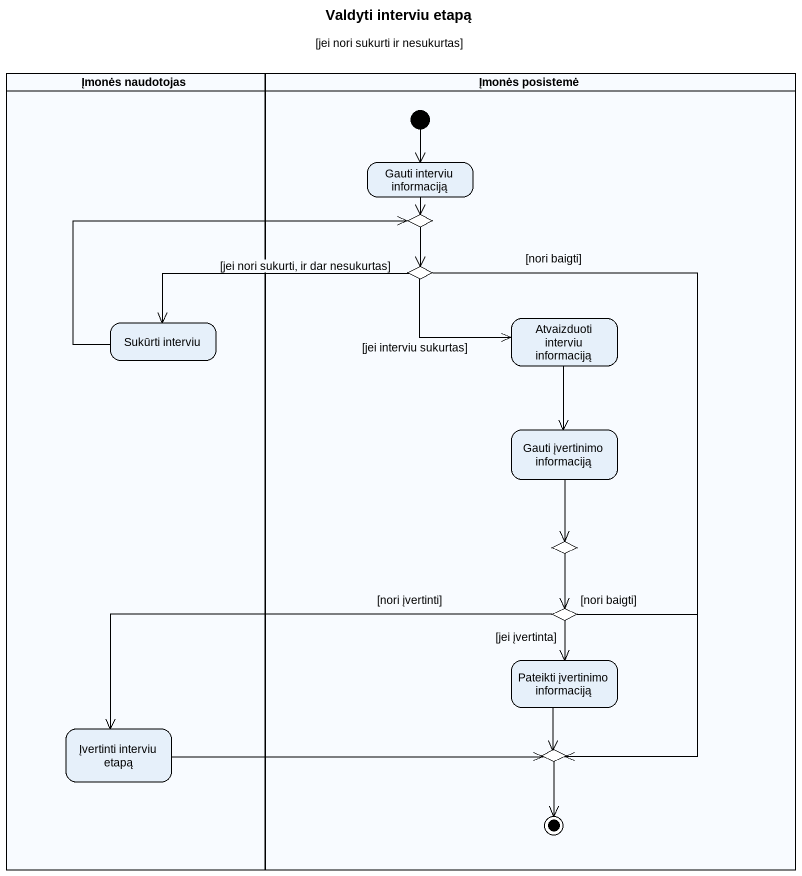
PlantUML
@startuml
title Valdyti interviu etapą
hide empty description
state "Įmonės naudotojas" as Įmonės_naudotojas <<partition>> {
  state "Sukūrti interviu" as Sukūrti_interviu
  state "Įvertinti interviu etapą" as Įvertinti_interviu_etapą
}
state "Įmonės posistemė" as Įmonės_posistemė <<partition>> {
  state "Gauti interviu informaciją" as Gauti_interviu_informaciją
  state choice1 <<choice>>
  state choice2 <<choice>>
  state "Atvaizduoti interviu informaciją" as Atvaizduoti_interviu
  state "Gauti įvertinimo informaciją" as Gauti_įvertinimo_informaciją
  state choice3 <<choice>>
  state choice4 <<choice>>
  state "Pateikti įvertinimo informaciją" as Pateikti_įvertinimo
  state choice5 <<choice>>
  [*] --> Gauti_interviu_informaciją
  choice5 --> [*]
}
Gauti_interviu_informaciją --> choice1
choice1 --> choice2
choice2 -left-> Sukūrti_interviu : [jei nori sukurti, ir dar nesukurtas]
choice2 -right-> Atvaizduoti_interviu : [jei interviu sukurtas]
choice2 --> choice5 : [nori baigti]
Sukūrti_interviu -right-> choice1 : [jei nori sukurti ir nesukurtas]
Atvaizduoti_interviu --> Gauti_įvertinimo_informaciją
Gauti_įvertinimo_informaciją --> choice3
choice3 --> choice4
choice4 --> Pateikti_įvertinimo : [jei įvertinta]
choice4 -left-> Įvertinti_interviu_etapą : [nori įvertinti]
choice4 --> choice5 : [nori baigti]
Pateikti_įvertinimo --> choice5
Įvertinti_interviu_etapą -right-> choice5
@enduml
